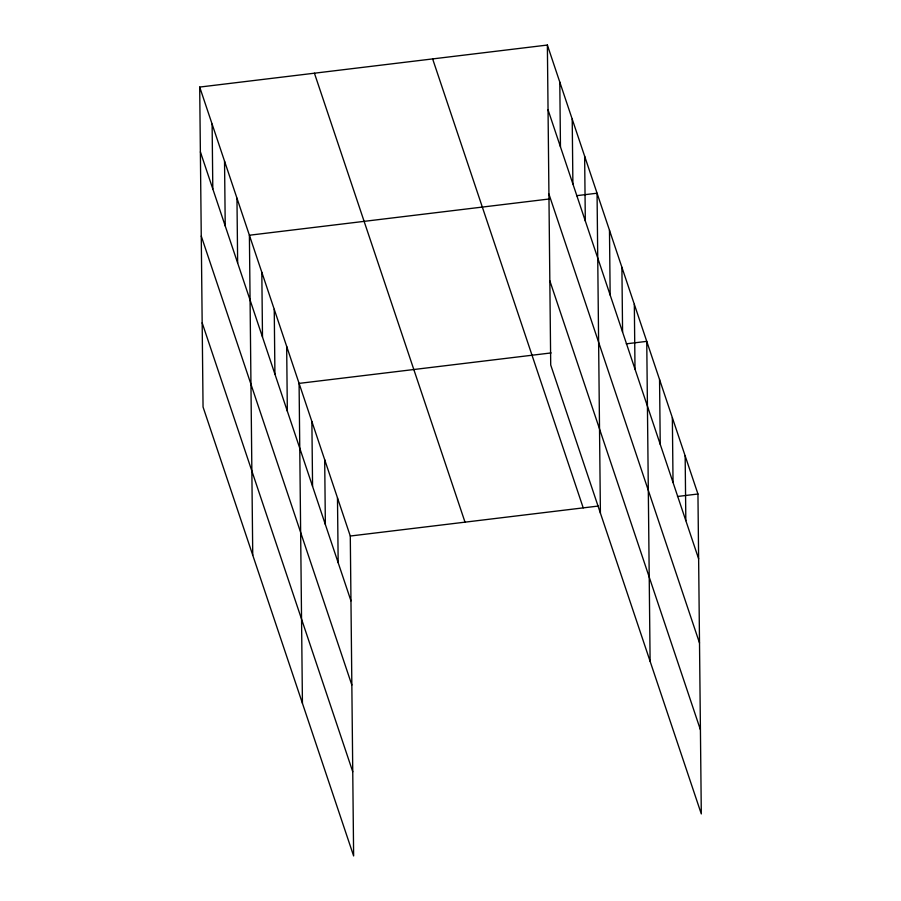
<?xml version="1.0" encoding="UTF-8"?>
<svg xmlns="http://www.w3.org/2000/svg" width="901" height="901" viewBox="0 0 901 901"><rect width="100%" height="100%" fill="white"/><g stroke="black" fill="none" stroke-linecap="round" stroke-linejoin="round"><path stroke-width="1.35" d="M199.695 87.07L350.286 536.027L353.631 855.95L203.052 406.993L199.695 87.07L547.369 45.05L697.948 494.007L701.305 813.93L550.714 364.973L547.369 45.05M549.25 198.986L249.397 235.229L252.742 555.151M576.572 195.686L597.059 193.208L600.404 513.12M551.142 352.922L299.087 383.387L302.432 703.309M626.263 343.833L646.749 341.366L650.105 661.278M350.286 536.027L598.241 506.058M677.462 496.485L697.948 494.007M548.045 109.854L698.635 558.811M548.923 194.042L699.514 642.999M549.835 280.785L700.415 729.742M432.638 58.914L583.217 507.871M314.426 73.206L465.017 522.163M200.382 151.886L350.962 600.843M201.261 236.073L351.84 685.03M202.162 322.806L352.753 771.763M685.154 455.85L685.83 520.654M672.349 417.681L673.036 482.497M659.555 379.524L660.23 444.328M634.327 304.324L635.002 369.128M621.904 267.282L622.58 332.097M609.481 230.251L610.157 295.055M584.636 156.166L585.312 220.97M572.214 119.123L572.89 183.939M559.791 82.092L560.467 146.897M337.481 497.87L338.168 562.674M324.687 459.713L325.362 524.517M311.881 421.544L312.568 486.36M286.664 346.344L287.34 411.16M274.242 309.302L274.918 374.118M261.819 272.271L262.495 337.075M236.963 198.186L237.65 263.002M224.54 161.155L225.227 225.96M212.118 124.113L212.805 188.917"/></g></svg>
